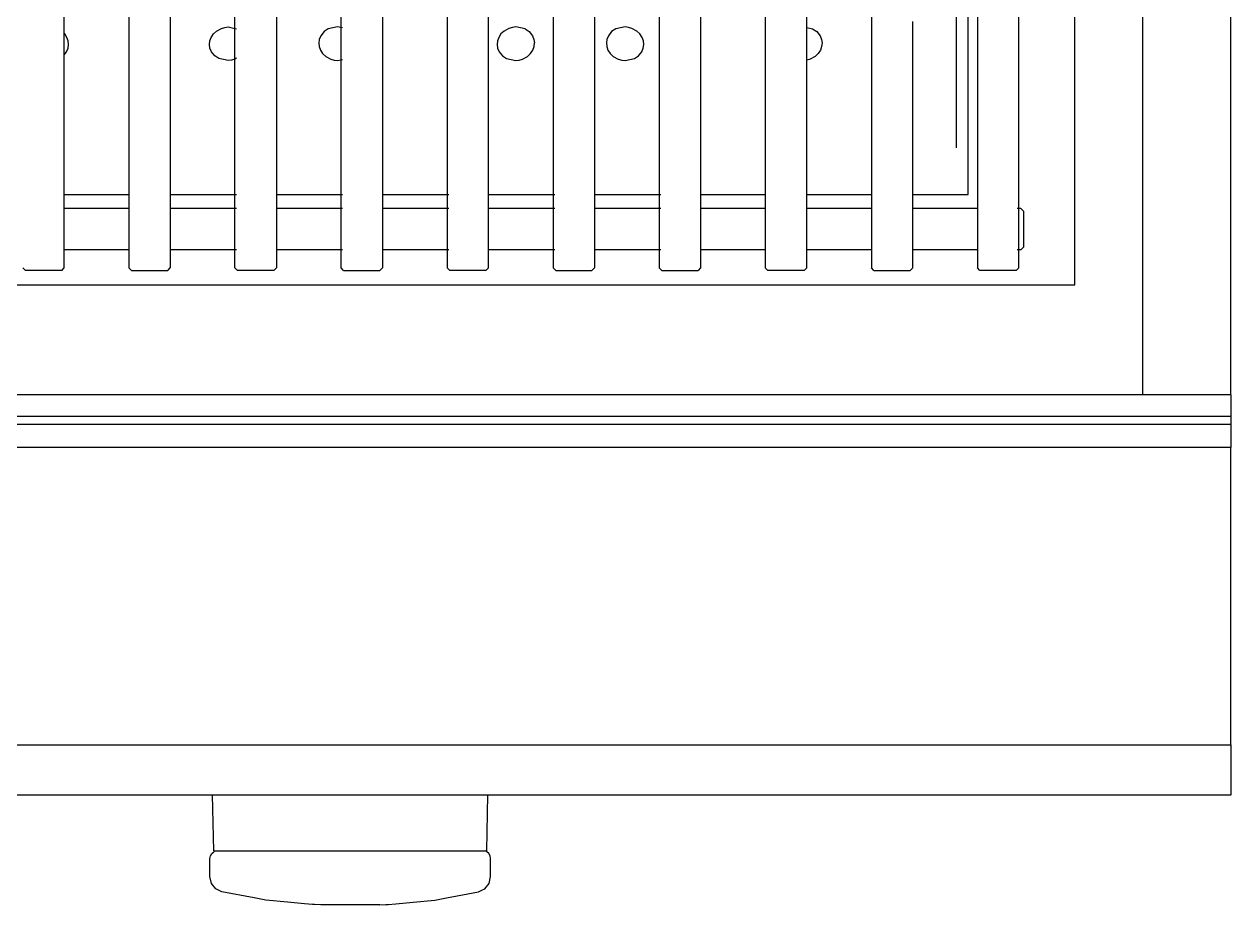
# Model space of a CAD drawing. Header units: millimetres. Extents: x 232 to 1180, y 355 to 899.
# Drawn here: x 923.4 to 1092.1, y 355.2 to 478.3 of the extents above; entities that cross this region are included whole.
import ezdxf

# ---------------------------------------------------------------- set-up
doc = ezdxf.new("R2010")
doc.units = ezdxf.units.MM
doc.header["$MEASUREMENT"] = 0
doc.layers.add('Edges', color=7, linetype='Continuous')

# ---------------------------------------------------------------- blocks, each defined once
blk = doc.blocks.new('Ruby Burner grill pl')
at = {"layer": 'Edges'}
for p, q in [((11.9155, 0.4374), (11.9155, -7.1956)), ((12.2305, 0.4374), (12.2305, -6.8896)), ((12.7226, 0.4374), (12.7226, -7.1669)), ((13.5297, 0.4374), (13.5297, -8.1379)), ((14.3368, 0.4374), (14.3368, -8.2452)), ((14.6517, -8.2452), (14.6517, 0.4374)), ((15.0785, -8.8254), (15.0785, 0.4374)), ((15.5941, 0.3468), (15.5941, -9.6625)), ((16.266, -9.6625), (16.266, 0.2305)), ((11.4234, 0.1519), (11.4234, -7.6737)), ((7.8801, -0.4505), (7.8801, -6.8639)), ((8.195, -0.4505), (8.195, -7.0205)), ((9.0021, -0.4505), (9.0021, -7.8046)), ((9.8092, -0.4505), (9.8092, -7.1158)), ((10.3013, -0.4505), (10.3013, -6.9407)), ((10.6163, -7.2467), (10.6163, -0.4505)), ((11.1084, -0.4116), (11.108, -7.7244)), ((7.388, -6.9152), (7.388, -6.0923)), ((8.6872, -6.8759), (8.6868, -6.1263)), ((9.4942, -6.8685), (9.4942, -6.1312)), ((13.0376, -6.8703), (13.0377, -6.1339)), ((14.176, -6.3807), (14.176, -7.7842)), ((14.266, -8.1379), (14.266, -6.3807)), ((7.8801, -6.8639), (7.8801, -8.1379)), ((8.546, -6.8962), (8.5839, -6.8756)), ((8.5839, -6.8756), (8.6099, -6.868)), ((8.6099, -6.868), (8.6354, -6.8649)), ((8.6354, -6.8649), (8.6872, -6.8759)), ((8.6868, -7.11), (8.6872, -6.8759)), ((8.6872, -6.8759), (8.6992, -6.8785)), ((9.3961, -6.88), (9.3649, -6.9005)), ((9.467, -6.8649), (9.3961, -6.88)), ((9.4924, -6.868), (9.467, -6.8649)), ((9.4942, -6.8685), (9.4924, -6.868)), ((9.5062, -6.872), (9.4942, -6.8685)), ((9.4942, -7.1148), (9.4942, -6.8685)), ((10.7723, -6.8756), (10.7344, -6.8962)), ((10.7983, -6.868), (10.7723, -6.8756)), ((10.8238, -6.8649), (10.7983, -6.868)), ((10.8946, -6.88), (10.8238, -6.8649)), ((10.8946, -6.88), (10.9258, -6.9005)), ((11.5846, -6.88), (11.5534, -6.9005)), ((11.6554, -6.8649), (11.5846, -6.88)), ((11.6808, -6.868), (11.6554, -6.8649)), ((11.7069, -6.8756), (11.6808, -6.868)), ((11.7448, -6.8962), (11.7069, -6.8756)), ((13.0376, -6.8703), (13.0831, -6.88)), ((13.0377, -7.1176), (13.0376, -6.8703)), ((13.0831, -6.88), (13.1142, -6.9005)), ((13.8446, -8.1379), (13.8446, -6.8237)), ((7.3913, -6.9184), (7.388, -6.9152)), ((7.388, -7.076), (7.388, -6.9152)), ((7.4083, -6.9446), (7.3913, -6.9184)), ((7.418, -6.9717), (7.4083, -6.9446)), ((7.4208, -6.9988), (7.418, -6.9717)), ((8.4931, -6.9988), (8.4959, -6.9717)), ((8.4959, -6.9717), (8.5056, -6.9446)), ((8.5056, -6.9446), (8.5226, -6.9184)), ((8.5226, -6.9184), (8.546, -6.8962)), ((9.3282, -6.9599), (9.3247, -6.9868)), ((9.3399, -6.9313), (9.3282, -6.9599)), ((9.3649, -6.9005), (9.3399, -6.9313)), ((10.3013, -6.9407), (10.3013, -8.1379)), ((10.6843, -6.9717), (10.6816, -6.9988)), ((10.694, -6.9446), (10.6843, -6.9717)), ((10.711, -6.9184), (10.694, -6.9446)), ((10.7344, -6.8962), (10.711, -6.9184)), ((10.9258, -6.9005), (10.9508, -6.9313)), ((10.9508, -6.9313), (10.9625, -6.9599)), ((10.9625, -6.9599), (10.966, -6.9868)), ((11.5167, -6.9599), (11.5132, -6.9868)), ((11.5284, -6.9313), (11.5167, -6.9599)), ((11.5534, -6.9005), (11.5284, -6.9313)), ((11.7682, -6.9184), (11.7448, -6.8962)), ((11.7852, -6.9446), (11.7682, -6.9184)), ((11.7949, -6.9717), (11.7852, -6.9446)), ((11.7976, -6.9988), (11.7949, -6.9717)), ((12.2305, -6.8896), (12.2305, -8.1379)), ((13.1142, -6.9005), (13.1392, -6.9313)), ((13.1392, -6.9313), (13.1509, -6.9599)), ((13.1509, -6.9599), (13.1545, -6.9868)), ((7.388, -7.076), (7.4056, -7.0542)), ((7.4056, -7.0542), (7.4173, -7.0257)), ((7.4173, -7.0257), (7.4208, -6.9988)), ((8.195, -7.0205), (8.195, -8.1379)), ((8.4966, -7.0257), (8.4931, -6.9988)), ((8.5083, -7.0542), (8.4966, -7.0257)), ((8.5333, -7.0851), (8.5083, -7.0542)), ((9.3247, -6.9868), (9.3275, -7.0139)), ((9.3275, -7.0139), (9.3372, -7.041)), ((9.3372, -7.041), (9.3542, -7.0671)), ((9.3542, -7.0671), (9.3776, -7.0893)), ((10.6816, -6.9988), (10.6851, -7.0257)), ((10.6851, -7.0257), (10.6968, -7.0542)), ((10.6968, -7.0542), (10.7218, -7.0851)), ((10.9132, -7.0893), (10.9366, -7.0671)), ((10.9366, -7.0671), (10.9536, -7.041)), ((10.9536, -7.041), (10.9633, -7.0139)), ((10.9633, -7.0139), (10.966, -6.9868)), ((11.5132, -6.9868), (11.5159, -7.0139)), ((11.5159, -7.0139), (11.5256, -7.041)), ((11.5256, -7.041), (11.5426, -7.0671)), ((11.5426, -7.0671), (11.566, -7.0893)), ((11.7574, -7.0851), (11.7824, -7.0542)), ((11.7824, -7.0542), (11.7941, -7.0257)), ((11.7941, -7.0257), (11.7976, -6.9988)), ((13.125, -7.0671), (13.1016, -7.0893)), ((13.142, -7.041), (13.125, -7.0671)), ((13.1517, -7.0139), (13.142, -7.041)), ((13.1545, -6.9868), (13.1517, -7.0139)), ((7.388, -7.342), (7.388, -7.076)), ((8.5645, -7.1055), (8.5333, -7.0851)), ((8.6354, -7.1206), (8.5645, -7.1055)), ((8.6608, -7.1176), (8.6354, -7.1206)), ((8.6868, -7.11), (8.6608, -7.1176)), ((8.6992, -7.1033), (8.6868, -7.11)), ((8.6872, -7.4986), (8.6868, -7.11)), ((9.3776, -7.0893), (9.4155, -7.11)), ((9.4155, -7.11), (9.4415, -7.1176)), ((9.4415, -7.1176), (9.467, -7.1206)), ((9.467, -7.1206), (9.4942, -7.1148)), ((9.4942, -7.1148), (9.5062, -7.1123)), ((9.4942, -7.4218), (9.4942, -7.1148)), ((9.8092, -7.1158), (9.8092, -8.1379)), ((10.7218, -7.0851), (10.753, -7.1055)), ((10.753, -7.1055), (10.8238, -7.1206)), ((10.8238, -7.1206), (10.8492, -7.1176)), ((10.8492, -7.1176), (10.8753, -7.11)), ((10.8753, -7.11), (10.9132, -7.0893)), ((11.566, -7.0893), (11.6039, -7.11)), ((11.6039, -7.11), (11.6299, -7.1176)), ((11.6299, -7.1176), (11.6554, -7.1206)), ((11.6554, -7.1206), (11.7262, -7.1055)), ((11.7262, -7.1055), (11.7574, -7.0851)), ((13.0376, -7.4729), (13.0377, -7.1176)), ((13.0637, -7.11), (13.0377, -7.1176)), ((13.1016, -7.0893), (13.0637, -7.11)), ((10.6163, -8.1379), (10.6163, -7.2467)), ((11.9155, -7.1956), (11.9155, -8.1379)), ((12.7226, -7.1669), (12.7226, -8.1379)), ((7.388, -8.1379), (7.388, -7.342)), ((9.4942, -8.1379), (9.4942, -7.4218)), ((8.6872, -8.1379), (8.6872, -7.4986)), ((13.0376, -8.1379), (13.0376, -7.4729)), ((11.4234, -7.6737), (11.4234, -8.1379)), ((9.0021, -7.8046), (9.0021, -8.1379)), ((11.108, -7.7244), (11.1084, -8.1379)), ((7.388, -8.1379), (7.8801, -8.1379)), ((7.388, -8.2452), (7.388, -8.1379)), ((7.8801, -8.1379), (7.8801, -8.2452)), ((8.195, -8.1379), (8.6872, -8.1379)), ((8.195, -8.1379), (8.195, -8.2452)), ((8.6872, -8.1379), (8.6992, -8.1379)), ((8.6872, -8.2452), (8.6872, -8.1379)), ((9.0021, -8.1379), (9.4942, -8.1379)), ((9.0021, -8.1379), (9.0021, -8.2452)), ((9.4942, -8.1379), (9.5062, -8.1379)), ((9.4942, -8.2452), (9.4942, -8.1379)), ((9.8092, -8.1379), (10.3013, -8.1379)), ((9.8092, -8.1379), (9.8092, -8.2452)), ((10.3013, -8.1379), (10.3133, -8.1379)), ((10.3013, -8.1379), (10.3013, -8.2452)), ((10.6163, -8.1379), (11.1084, -8.1379)), ((10.6163, -8.2452), (10.6163, -8.1379)), ((11.1084, -8.1379), (11.1204, -8.1379)), ((11.1084, -8.1379), (11.1084, -8.2452)), ((11.4234, -8.1379), (11.9155, -8.1379)), ((11.4234, -8.1379), (11.4234, -8.2452)), ((11.9155, -8.1379), (11.9275, -8.1379)), ((11.9155, -8.1379), (11.9155, -8.2452)), ((12.2305, -8.1379), (12.7226, -8.1379)), ((12.2305, -8.1379), (12.2305, -8.2452)), ((12.7226, -8.1379), (12.7226, -8.2452)), ((13.0376, -8.1379), (13.5297, -8.1379)), ((13.0376, -8.2452), (13.0376, -8.1379)), ((13.5297, -8.1379), (13.5297, -8.2452)), ((13.8446, -8.1379), (14.266, -8.1379)), ((13.8446, -8.2452), (13.8446, -8.1379)), ((7.8801, -8.2452), (7.388, -8.2452)), ((7.388, -8.5601), (7.388, -8.2452)), ((7.8801, -8.2452), (7.8801, -8.5601)), ((8.6872, -8.2452), (8.195, -8.2452)), ((8.195, -8.2452), (8.195, -8.5601)), ((8.6992, -8.2452), (8.6872, -8.2452)), ((8.6872, -8.5601), (8.6872, -8.2452)), ((9.4942, -8.2452), (9.0021, -8.2452)), ((9.0021, -8.2452), (9.0021, -8.5601)), ((9.5062, -8.2452), (9.4942, -8.2452)), ((9.4942, -8.5601), (9.4942, -8.2452)), ((10.3013, -8.2452), (9.8092, -8.2452)), ((9.8092, -8.2452), (9.8092, -8.5601)), ((10.3133, -8.2452), (10.3013, -8.2452)), ((10.3013, -8.2452), (10.3013, -8.5601)), ((11.1084, -8.2452), (10.6163, -8.2452)), ((10.6163, -8.5601), (10.6163, -8.2452)), ((11.1204, -8.2452), (11.1084, -8.2452)), ((11.1084, -8.2452), (11.1084, -8.5601)), ((11.9155, -8.2452), (11.4234, -8.2452)), ((11.4234, -8.2452), (11.4234, -8.5601)), ((11.9275, -8.2452), (11.9155, -8.2452)), ((11.9155, -8.2452), (11.9155, -8.5601)), ((12.7226, -8.2452), (12.2305, -8.2452)), ((12.2305, -8.2452), (12.2305, -8.5601)), ((12.7226, -8.2452), (12.7226, -8.5601)), ((13.5297, -8.2452), (13.0376, -8.2452)), ((13.0376, -8.5601), (13.0376, -8.2452)), ((13.5297, -8.2452), (13.5297, -8.5601)), ((14.3368, -8.2452), (13.8446, -8.2452)), ((13.8446, -8.5601), (13.8446, -8.2452)), ((14.3368, -8.2452), (14.3368, -8.5601)), ((14.6517, -8.2452), (14.6397, -8.2452)), ((14.6675, -8.2452), (14.6517, -8.2452)), ((14.6517, -8.5601), (14.6517, -8.2452)), ((14.6872, -8.2649), (14.6675, -8.2452)), ((14.6872, -8.2649), (14.6872, -8.5405)), ((7.8801, -8.5601), (7.388, -8.5601)), ((7.388, -8.6979), (7.388, -8.5601)), ((7.8801, -8.5601), (7.8801, -8.6979)), ((8.6872, -8.5601), (8.195, -8.5601)), ((8.195, -8.5601), (8.195, -8.6979)), ((8.6992, -8.5601), (8.6872, -8.5601)), ((8.6872, -8.6979), (8.6872, -8.5601)), ((9.4942, -8.5601), (9.0021, -8.5601)), ((9.0021, -8.5601), (9.0021, -8.6979)), ((9.5062, -8.5601), (9.4942, -8.5601)), ((9.4942, -8.6979), (9.4942, -8.5601)), ((10.3013, -8.5601), (9.8092, -8.5601)), ((9.8092, -8.5601), (9.8092, -8.6979)), ((10.3133, -8.5601), (10.3013, -8.5601)), ((10.3013, -8.5601), (10.3013, -8.6979)), ((11.1084, -8.5601), (10.6163, -8.5601)), ((10.6163, -8.6979), (10.6163, -8.5601)), ((11.1204, -8.5601), (11.1084, -8.5601)), ((11.1084, -8.5601), (11.1084, -8.6979)), ((11.9155, -8.5601), (11.4234, -8.5601)), ((11.4234, -8.5601), (11.4234, -8.6979)), ((11.9155, -8.5601), (11.9155, -8.6979)), ((11.9275, -8.5601), (11.9155, -8.5601)), ((12.7226, -8.5601), (12.2305, -8.5601)), ((12.2305, -8.5601), (12.2305, -8.6979)), ((12.7226, -8.5601), (12.7226, -8.6979)), ((13.5297, -8.5601), (13.0376, -8.5601)), ((13.0376, -8.6979), (13.0376, -8.5601)), ((13.5297, -8.5601), (13.5297, -8.6979)), ((14.3368, -8.5601), (13.8446, -8.5601)), ((13.8446, -8.6979), (13.8446, -8.5601)), ((14.3368, -8.5601), (14.3368, -8.6979)), ((14.6517, -8.5601), (14.6397, -8.5601)), ((14.6517, -8.6979), (14.6517, -8.5601)), ((14.6675, -8.5601), (14.6517, -8.5601)), ((14.6872, -8.5405), (14.6675, -8.5601)), ((7.073, -8.6979), (7.0927, -8.7176)), ((7.3683, -8.7176), (7.0927, -8.7176)), ((7.3683, -8.7176), (7.388, -8.6979)), ((7.8998, -8.7176), (7.8801, -8.6979)), ((7.8998, -8.7176), (8.1754, -8.7176)), ((8.1754, -8.7176), (8.195, -8.6979)), ((8.7068, -8.7176), (8.6872, -8.6979)), ((8.9824, -8.7176), (8.7068, -8.7176)), ((9.0021, -8.6979), (8.9824, -8.7176)), ((9.5139, -8.7176), (9.4942, -8.6979)), ((9.5139, -8.7176), (9.7895, -8.7176)), ((9.8092, -8.6979), (9.7895, -8.7176)), ((10.3013, -8.6979), (10.321, -8.7176)), ((10.5966, -8.7176), (10.321, -8.7176)), ((10.5966, -8.7176), (10.6163, -8.6979)), ((11.1084, -8.6979), (11.1281, -8.7176)), ((11.1281, -8.7176), (11.4037, -8.7176)), ((11.4037, -8.7176), (11.4234, -8.6979)), ((11.9352, -8.7176), (11.9155, -8.6979)), ((11.9352, -8.7176), (12.2108, -8.7176)), ((12.2305, -8.6979), (12.2108, -8.7176)), ((12.7226, -8.6979), (12.7423, -8.7176)), ((13.0179, -8.7176), (12.7423, -8.7176)), ((13.0179, -8.7176), (13.0376, -8.6979)), ((13.5494, -8.7176), (13.5297, -8.6979)), ((13.5494, -8.7176), (13.825, -8.7176)), ((13.8446, -8.6979), (13.825, -8.7176)), ((14.3565, -8.7176), (14.3368, -8.6979)), ((14.632, -8.7176), (14.3565, -8.7176)), ((14.632, -8.7176), (14.6517, -8.6979)), ((-24.5766, -8.8254), (15.0785, -8.8254)), ((16.266, -9.6625), (-25.7641, -9.6625)), ((16.266, -9.6625), (16.266, -10.0623)), ((-25.7641, -9.8254), (16.266, -9.8254)), ((16.266, -9.888), (-25.7641, -9.888)), ((16.266, -10.0623), (-25.7641, -10.0623)), ((16.266, -12.3254), (16.266, -10.0623)), ((-25.7641, -12.3254), (16.266, -12.3254)), ((16.266, -12.3254), (16.266, -12.6998)), ((16.266, -12.7085), (-25.7641, -12.7085)), ((8.5254, -13.1302), (8.517, -12.7052)), ((10.6032, -13.1302), (10.6116, -12.7052)), ((16.266, -12.6998), (16.266, -12.7052)), ((16.266, -12.7085), (16.266, -12.7052)), ((8.5254, -13.1302), (8.5348, -13.1302)), ((8.526, -13.1382), (8.5348, -13.1302)), ((8.5348, -13.1302), (10.5938, -13.1302)), ((10.6026, -13.1382), (10.5938, -13.1302)), ((10.5938, -13.1302), (10.6032, -13.1302)), ((8.4961, -13.1893), (8.4997, -13.1691)), ((8.4961, -13.3271), (8.4961, -13.1893)), ((8.4997, -13.1691), (8.5101, -13.1513)), ((8.5101, -13.1513), (8.526, -13.1382)), ((10.6185, -13.1513), (10.6026, -13.1382)), ((10.6289, -13.1691), (10.6185, -13.1513)), ((10.6325, -13.1893), (10.6289, -13.1691)), ((10.6325, -13.3271), (10.6325, -13.1893)), ((8.5078, -13.3779), (8.4961, -13.3271)), ((8.5404, -13.4189), (8.5078, -13.3779)), ((10.5883, -13.4189), (10.6209, -13.3779)), ((10.6209, -13.3779), (10.6325, -13.3271)), ((8.5622, -13.4296), (8.5404, -13.4189)), ((8.5879, -13.4419), (8.5622, -13.4296)), ((8.8319, -13.4886), (8.5879, -13.4419)), ((8.9216, -13.5053), (8.8319, -13.4886)), ((10.207, -13.5053), (10.2967, -13.4886)), ((10.2967, -13.4886), (10.5407, -13.4419)), ((10.5407, -13.4419), (10.5664, -13.4296)), ((10.5664, -13.4296), (10.5883, -13.4189)), ((9.0864, -13.5216), (8.9216, -13.5053)), ((9.2171, -13.534), (9.0864, -13.5216)), ((9.2765, -13.5393), (9.2171, -13.534)), ((9.2929, -13.54), (9.2765, -13.5393)), ((9.3393, -13.5418), (9.2929, -13.54)), ((9.7893, -13.5418), (9.3393, -13.5418)), ((9.7893, -13.5418), (9.8357, -13.54)), ((9.8357, -13.54), (9.8521, -13.5393)), ((9.8521, -13.5393), (9.9115, -13.534)), ((9.9115, -13.534), (10.0423, -13.5216)), ((10.0423, -13.5216), (10.207, -13.5053))]:
    blk.add_line(p, q, dxfattribs=at)

msp = doc.modelspace()

# ---------------------------------------------------------------- block references
at = {"xscale": 18.37224819110694, "yscale": 18.37224819110694, "zscale": 18.37224819110694}
msp.add_blockref('Ruby Burner grill pl', (793.24, 603.99), dxfattribs=at)

doc.saveas('drawing.dxf')
